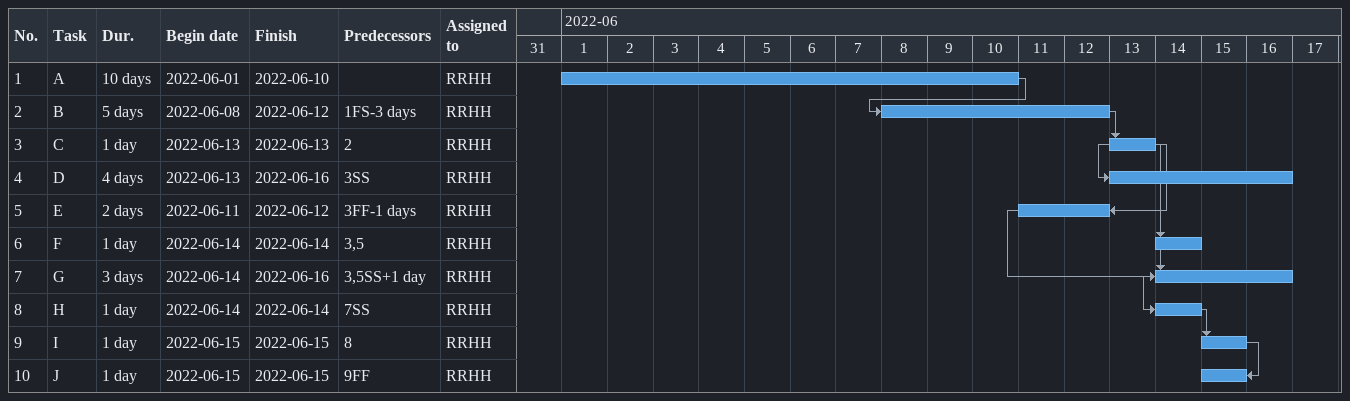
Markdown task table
| ID | Task | Duration | Start | Finish | Predecessors | Resources |
|---|---|---|---|---|---|---|
| 1 | A | 10d | 2022-06-01 | 2022-06-10 |  | RRHH |
| 2 | B | 5d | 2022-06-08 | 2022-06-12 | 1FS-3d | RRHH |
| 3 | C | 1d | 2022-06-13 | 2022-06-13 | 2 | RRHH |
| 4 | D | 4d | 2022-06-13 | 2022-06-16 | 3SS | RRHH |
| 5 | E | 2d | 2022-06-11 | 2022-06-12 | 3FF-1d | RRHH |
| 6 | F | 1d | 2022-06-14 | 2022-06-14 | 3, 5 | RRHH |
| 7 | G | 3d | 2022-06-14 | 2022-06-16 | 3, 5SS+1d | RRHH |
| 8 | H | 1d | 2022-06-14 | 2022-06-14 | 7SS | RRHH |
| 9 | I | 1d | 2022-06-15 | 2022-06-15 | 8 | RRHH |
| 10 | J | 1d | 2022-06-15 | 2022-06-15 | 9FF | RRHH |
